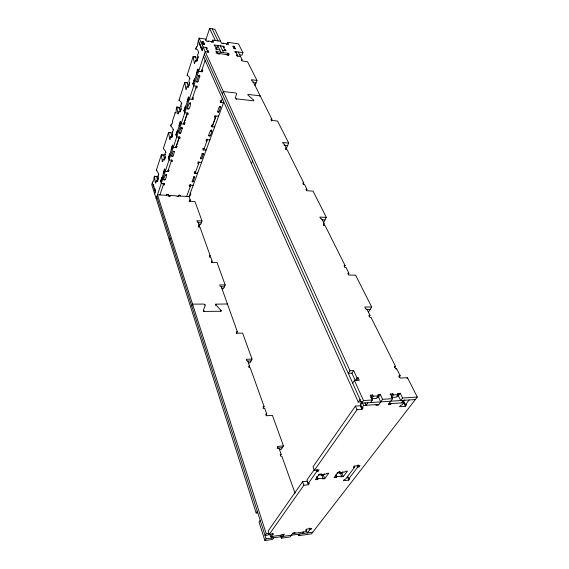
<?xml version="1.0" encoding="UTF-8"?>
<svg xmlns="http://www.w3.org/2000/svg" width="569" height="569" viewBox="0 0 569 569"><rect width="100%" height="100%" fill="white"/><g stroke="black" fill="none" stroke-linecap="round" stroke-linejoin="round"><path stroke-width="0.85" d="M174.47 151.646C172.905 149.37 172.051 155.508 171.639 156.191C173.232 158.445 174.036 152.321 174.47 151.646L173.196 151.539M179.406 132.982C181.013 135.365 181.888 128.914 182.329 128.231C180.736 125.827 179.832 132.3 179.406 132.982L180.693 133.103M199.783 76.31A0.718 0.583 -24.5 0 0 198.567 75.926L196.611 81.751A0.718 0.583 -24 0 0 197.976 81.687L199.783 76.31L199.306 75.2L199.783 76.31L198.432 76.139L198.197 75.585M192.13 181.497L192.557 182.023L193.332 181.575L194.712 176.746L193.716 177.151L192.123 181.497L193.325 181.575L193.204 181.241M227.216 304.436L227.429 303.967L215.879 304.166L215.786 304.863L221.049 310.418L220.658 311.257L204.733 311.414C200.921 310.802 207.728 304.7 203.922 304.081L192.55 304.131L191.753 306.044M217.564 111.816C219.101 114.284 220.175 107.584 220.665 106.944C219.136 104.454 218.034 111.168 217.557 111.816L218.823 111.944L218.681 111.616M257.729 512.818L256.15 513.018L151.703 184.505L153.068 181.02A1.7 0.541 -87 0 0 153.701 180.551A1.7 0.541 -87 0 0 153.85 178.602L154.37 176.262L155.408 182.955L156.304 180.736A3.009 0.974 -86.9 0 0 157.691 180.43A3.009 0.974 -86.9 0 0 157.791 176.184C160.529 174.334 156.155 170.7 156.795 170.387M164.512 159.967L163.78 155.017L161.312 154.825L162.407 161.575L163.339 159.235A3.087 1.01 -86.4 0 0 164.79 158.822A3.087 1.01 -86.4 0 0 164.896 154.476L165.629 151.297L163.353 148.516L168.573 132.406L171.084 132.634L171.61 136.027M168.573 132.406L169.718 139.213L170.7 136.759A3.165 1.06 -85.8 0 0 172.222 136.219A3.165 1.06 -85.8 0 0 172.329 131.78C175.935 128.445 168.474 126.659 171.554 123.992A1.814 0.605 -85.5 0 0 172.258 123.366A1.814 0.605 -85.5 0 0 172.428 121.275L175.288 112.463A1.842 0.612 -85.2 0 0 176.013 111.801A1.842 0.612 -85.2 0 0 176.184 109.682L176.781 107.057L179.342 107.328L179.904 110.756M176.781 107.057L177.99 113.928L179.022 111.332A3.265 1.102 -85.1 0 0 180.622 110.649A3.265 1.102 -85.1 0 0 180.736 106.097L181.539 102.64L179.022 100.13L184.769 82.391L187.379 82.704L187.969 86.161M184.783 82.434L186.042 89.312L187.123 86.573A3.357 1.152 -84.4 0 0 188.808 85.748A3.357 1.152 -84.4 0 0 188.922 81.083L189.769 77.491L187.137 75.165L193.147 56.516L195.807 56.879L196.433 60.364M193.147 56.516L194.427 63.465L195.622 60.599A3.464 1.202 -83.7 0 0 197.4 59.61A3.464 1.202 -83.7 0 0 197.514 54.837C199.811 52.64 197.55 48.849 196.141 49.069M156.354 170.302L161.312 154.825M195.651 48.962L196.589 46.715A1.992 0.683 -83.4 0 0 197.415 45.854A1.992 0.683 -83.4 0 0 197.614 43.571L199.1 38.13L205.537 39.069L206.519 41.188L208.311 41.445L208.062 40.918L213.667 42.22L212.671 40.107L220.637 41.274M153.758 184.584L153.153 185.195L153.552 185.224M200.06 45.107L199.129 43.977L199.399 43.137L199.847 43.201M156.681 176.76L156.795 176.418L154.37 176.262M178.965 108.501L179.342 107.328M199.605 45.043L199.883 44.204M201.547 48.422L200.615 47.284L200.885 46.438M157.769 181.326A3.009 0.974 -86.9 0 1 157.521 180.814L158.516 177.784M164.704 159.619A3.087 1.017 -86.4 0 1 164.583 159.334L165.359 156.959M172.087 137.157A3.165 1.06 -85.8 0 1 171.959 136.873L172.777 134.384M180.444 111.744A3.258 1.11 -85.1 0 1 180.309 111.467L181.227 108.679M188.581 87.007A3.357 1.159 -84.4 0 1 188.439 86.73L189.762 82.711M197.116 61.054A3.464 1.209 -83.7 0 1 196.966 60.776L198.353 56.559M154.86 188.695L154.256 188.652L154.462 188.019L154.619 189.783L155.017 189.804M201.099 48.358L201.376 47.519L201.824 47.583M203.183 42.632L203.282 41.864L202.023 41.679L203.126 44.176L204.371 44.553L203.418 42.063L202.066 41.871M202.87 44.738L203.076 44.098L202.031 41.8M155.565 190.202L154.946 190.821L155.351 190.843M202.486 50.499L201.54 49.354L201.817 48.507L202.272 48.571M154.676 193.865L155.522 191.312L155.159 190.181M202.031 50.435L203.147 47.056L206.782 47.568L207.28 48.657L206.376 48.529M205.708 40.264L209.612 28.45L214.833 29.247L221.64 43.372L223.404 43.628L223.148 43.102L228.667 44.389L227.636 42.291L238.475 43.87L242.927 52.668L242.017 55.136L239.577 54.795M162.947 183.652L163.331 184.797L164.149 184.847L164.59 183.538L161.29 183.332L160.536 181.042L160.97 179.726L161.162 180.302M161.937 179.228L161.34 178.63L161.774 177.308L162.186 177.336M163.438 173.445L163.687 171.539L164.107 171.568M164.669 171.02L164.057 170.423L164.505 169.078L164.925 169.107M171.134 161.575L171.966 161.639L172.428 160.266L169.064 160.01L168.275 157.734L168.73 156.354L169.149 156.39M169.733 155.799L169.114 155.202L169.569 153.815L169.768 154.384M171.319 149.732L171.582 147.762L172.002 147.798M172.599 147.193L171.973 146.589L172.435 145.18L172.862 145.216M172.435 145.18L173.261 147.449L176.653 147.727L177.13 146.318L176.283 146.247L178.837 138.637L179.69 138.715L180.174 137.278L176.746 136.973L175.913 134.711L176.39 133.267L176.603 133.829M177.428 132.662L176.795 132.058L177.272 130.607L177.706 130.642M180.43 123.637L179.79 123.032L180.281 121.553L180.707 121.595M180.281 121.553L181.134 123.807L184.598 124.142L185.096 122.662L184.228 122.577L186.917 114.604L187.784 114.696L188.296 113.188L184.797 112.826L183.922 110.578L184.42 109.063L185.081 109.668M185.501 108.402L184.84 107.797L185.345 106.275L185.786 106.325M187.265 101.723L187.557 99.625L187.998 99.667M188.652 98.942L187.983 98.33L188.495 96.78L189.406 99.02L192.934 99.411L193.46 97.854L192.578 97.754M195.921 87.804L196.81 87.91L197.351 86.317L193.78 85.898L192.848 83.671L193.375 82.078L193.609 82.633M194.498 81.353L193.823 80.748L194.349 79.141L194.797 79.198M197.13 72.192L196.675 72.135L196.376 74.311M197.813 71.381L197.13 70.776L197.671 69.141L198.119 69.198M160.728 181.618L164.704 169.647M168.474 158.303L172.649 145.742M176.12 135.273L180.494 122.115M184.143 111.14L188.73 97.342M193.083 84.226L197.912 69.695M156.191 198.624L205.21 51.601L208.866 52.113L208.368 51.018L207.45 50.89M206.312 48.977L206.782 47.568M165.266 175.245C161.383 182.009 166.141 181.547 166.511 175.33C166.361 173.943 163.957 175.871 166.504 175.33L166.12 174.185M189.264 103.551C184.932 111.211 189.989 110.998 190.587 103.693C190.537 102.1 187.82 104.17 190.579 103.693L190.124 102.569M159.896 194.982L163.765 183.481M171.589 160.202L167.777 171.532L167.585 170.963M187.414 113.096L183.73 124.063L183.517 123.494M192.052 99.312L196.454 86.218M205.167 60.278L201.334 71.694L201.092 71.139M207.941 52.284L208.368 51.018M211.824 42.611L212.671 40.107M164.505 169.078L165.287 171.361L168.616 171.589L169.071 170.245L168.239 170.188M197.671 69.141L198.631 71.353L202.237 71.808L202.784 70.172L201.888 70.058M216.042 50.129L217.692 45.442L220.936 52.256M266.228 533.743L269.45 533.295L268.234 535.016L265.026 535.465L266.228 533.743L157.471 194.79L166.824 195.316L167.044 194.676L168.659 194.769L168.147 196.248M216.149 53.344L216.725 51.672L217.5 53.308L228.567 54.844M169.612 196.767L170.053 195.494L176.746 195.871L176.938 196.44L178.538 196.525L178.147 195.387L178.943 195.437M226.768 44.766L227.636 42.291M178.04 196.796L178.566 195.323L180.16 195.416L179.939 196.049L189.05 196.554L190.338 200.146L189.868 201.405M235.346 52.469L235.644 51.637L237.878 56.132M169.349 240.018L170.046 238.105M222.372 94.098L223.311 91.509L235.353 92.925A1.046 0.526 21.7 0 1 236.619 93.743L235.239 98.053A1.053 0.533 21.8 0 0 236.519 98.878L253.162 100.77A1.038 0.519 22.4 0 0 253.731 100.158L247.928 95.066A1.031 0.519 22.2 0 1 248.312 94.454L260.197 95.834L259.941 96.467M189.712 184.761L190.323 186.454L189.527 186.404L189.996 185.117L193.183 185.316M214.769 115.848L215.48 117.513L212.635 125.336L211.796 125.258L211.263 126.709L214.613 127.036L223.51 102.797L223.261 102.242M186.66 196.476L190.786 185.167L190.579 184.605M216.021 116.033L212.088 126.795L211.391 125.123M222.415 98.501L220.95 102.512L220.217 100.855M210.096 135.778C214.428 128.53 209.563 128.907 208.851 135.664C208.937 137.143 211.462 135.159 208.851 135.664L208.624 135.109M189.029 196.604L214.613 127.036L214.129 125.92M190.174 195.857L190.864 193.993L190.259 192.322M189.079 201.362L189.541 200.103L190.338 200.146M236.355 99.312L236.519 98.878M198.19 227.01L198.681 225.751L199.491 225.779L199.001 227.038M189.541 200.103L189.946 201.248L194.961 201.511L202.002 220.957L200.53 224.712L198.837 224.641M255.04 85.421L256.989 80.435L247.494 61.687L241.91 60.926L241.363 59.83L242.245 59.951L238.276 52.014M209.698 257.053L210.217 255.794L199.925 226.995L199.114 226.96L198.681 225.751M251.42 163.602L252.522 160.977M211.625 262.473L212.159 261.214L210.679 257.088L209.847 257.074L209.385 255.78L210.217 255.794M271.093 121.14L271.897 119.234L252.771 80.99L251.861 80.876L251.285 79.717L256.989 80.435M205.046 304.764L204.947 305.24M203.425 310.88L203.602 310.717M203.688 310.88L204.136 311.264M203.752 311.634L203.965 311.158M215.587 304.792L215.879 304.166M215.722 304.707L215.644 305.176M212.159 261.214L211.319 261.199L211.782 262.508L217.088 262.615L225.182 284.962L223.503 288.711L221.967 288.703M286.427 148.16L288.703 143.068L277.544 121.041L271.598 120.422L270.958 119.134L271.897 119.234M285.88 149.604L286.449 148.324L284.272 143.971L283.312 143.886L282.629 142.52L288.703 143.068M220.907 310.731L221.113 310.567M220.85 311.357L221.142 310.731M303.142 184.228L303.768 182.941L287.146 149.711L286.179 149.626L285.482 148.239L286.449 148.324M236.427 333.555L237.337 331.691L221.128 286.314L220.267 286.314L219.776 284.927L225.182 284.962M306.293 190.544L306.926 189.257L304.522 184.448L303.519 184.377L302.765 182.869L303.768 182.941M237.337 331.691L236.448 331.706L236.989 333.228L242.614 333.107L252.024 359.075L250.09 362.766L248.454 362.83M323.633 222.536L326.329 217.386L313.035 191.12L306.684 190.722L305.923 189.193L306.926 189.257M248.945 367.218L249.592 365.981L247.764 360.86L246.854 360.895L246.277 359.288L252.024 359.075M323.605 225.267L324.287 223.973L321.684 218.759L320.653 218.709L319.835 217.081L326.329 217.386M263.042 408.371L264.087 406.543L250.175 367.61L249.258 367.652L248.681 366.023L249.592 365.981M344.359 266.882L345.106 265.588L325.119 225.63L324.081 225.587L323.256 223.923L324.287 223.973M266.015 415.128L266.719 413.919L264.713 408.307L263.774 408.364L263.141 406.607L264.087 406.543M348.164 274.514L348.925 273.22L346.016 267.409L344.942 267.387L344.039 265.567L345.106 265.588M266.719 413.919L265.773 413.983L266.413 415.768L272.402 415.342L283.462 445.89L281.2 449.453L279.457 449.61M368.442 312.111L371.699 306.99L355.575 275.14L348.769 275.055L347.844 273.205L348.925 273.22M280.389 455.477L281.15 454.29L278.988 448.244L278.021 448.336L277.338 446.437L283.462 445.89M369.181 316.656L370.006 315.368L366.827 309.017L365.725 309.024L364.729 307.04L371.699 306.99M256.15 513.018L257.302 511.275M353.648 370.583L349.992 370.753L348.271 373.364L351.912 373.186L353.648 370.583L357.019 377.958L355.262 380.554L351.912 373.186M260.189 520.322L259.023 522.058L264.898 540.55L272.551 539.448L273.774 537.748M352.659 383.101L354.416 380.505L359.316 380.248L358.235 377.894L357.019 377.958M358.235 377.894L356.478 380.49L355.262 380.554M269.251 534.376L303.867 485.236L308.434 484.717L307.132 481.218L302.573 481.73L268.155 530.991L269.251 534.376L273.561 533.772L272.743 534.924L271.669 535.073L270.538 536.667L269.72 534.135M361.137 404.63L360.341 405.754L355.426 406.088L313.014 466.786L314.365 470.328L319.01 469.838L318.007 471.246L316.848 471.374L308.256 483.494L306.947 479.987L314.486 469.269M203.517 56.68L358.25 402.048L360.042 399.481M361.543 402.39L360.305 404.146L361.941 407.795L363.171 407.71L361.976 409.396L357.048 409.744L314.365 470.328M264.898 540.55L266.107 538.843L312.794 532.164M204.363 54.147L361.699 403.144L363.513 400.569L372.396 399.986L370.149 395.128L372.603 394.978L373.164 396.18L371.329 398.755L376.614 398.414L378.456 395.853L377.887 394.644L380.32 394.495L382.596 399.317L378.271 405.249L375.846 405.42L376.458 404.573M361.941 407.795L363.605 405.455L378.883 404.41M308.434 484.717L309.394 483.366L308.256 483.494M370.775 397.546L372.603 394.978M272.679 536.361L271.463 538.075L270.979 536.581M367.887 402.731L366.066 405.284L364.964 402.859M394.601 367.617L395.505 366.351L371.016 317.388L369.907 317.402L368.897 315.375L370.006 315.368M370.554 402.553L372.396 399.986M396.173 369.224L396.629 368.591L400.213 375.753L399.182 377.162M323 478.223L322.502 478.906L324.757 478.657L328.761 473.159L326.492 473.408L325.994 474.098L321.058 474.638L321.556 473.941L319.273 474.19L315.318 479.71L317.594 479.454L318.085 478.771L323 478.223L321.649 474.738L318.384 475.094M321.649 474.738L321.158 475.428L323.405 475.179L324.401 473.806M376.856 397.155L378.47 397.055L380.32 394.495M281.733 535.073L282.146 534.504L284.265 534.206L281.363 538.182L280.624 535.962M398.741 376.23L400.213 375.753M390.05 394.296L392.752 393.72L393.328 394.914L391.764 397.027M391.188 395.839L392.752 393.72M407.041 378.342L407.504 377.709L417.297 397.048L311.492 533.843L298.711 535.685L298.206 534.22M390.362 393.869L392.667 398.656L388.293 404.559L390.675 404.395L391.301 403.556M397.589 393.819L400.277 393.25L402.617 398.008L400.704 400.533L398.385 395.782L400.277 393.25M294.692 533.231L295.112 532.662L293.028 532.961L290.083 536.923L281.363 538.182M339.309 471.21L339.871 472.59L340.383 471.9L338.142 472.142L334.088 477.619L336.307 477.37L336.812 476.694L341.613 476.161L340.226 472.718L337.033 473.067M340.226 472.718L339.721 473.394L341.919 473.159L342.943 471.793M397.909 393.399L398.485 394.587L396.6 397.119L391.451 397.454M341.613 476.161L341.108 476.836L343.313 476.587L347.424 471.139L345.205 471.381L344.693 472.064L339.871 472.59M298.711 535.685L299.991 533.992M302.224 533.672L303.505 531.979M401.365 402.866L403.265 400.363M404.779 399.843L403.741 401.216L405.477 404.751L406.643 404.673L405.384 406.316L399.552 406.728L400.804 405.078L401.97 405L403.72 402.71L388.911 403.72M353.946 465.983L354.523 467.355L345.447 479.276L344.359 479.404L343.342 480.734L348.783 480.115L349.8 478.785L348.719 478.906L347.602 476.182M292.601 533.53L305.567 531.688L306.762 530.116L305.731 530.265L306.599 529.12L311.748 528.395L310.873 529.533L309.849 529.682L307.352 532.94L306.186 529.661M348.719 478.906L357.823 467.007L358.925 466.886L359.985 465.506L354.466 466.089L353.413 467.476L354.523 467.355M405.477 404.751L409.139 399.971M270.538 536.667L283.846 534.775M281.15 454.29L280.176 454.382L280.858 456.302L281.833 456.21L295.083 493.28M277.089 448.152L282.331 447.675M358.25 402.048L361.955 401.806M361.699 403.144L415.363 399.552M382.596 399.317L392.667 398.656M402.617 398.008L417.297 397.048M373.164 396.18L378.456 395.853M393.328 394.914L398.485 394.587M396.806 395.882L398.385 395.782M407.504 377.709L400.192 378.093L399.054 375.81M396.629 368.591L395.476 368.641L394.36 366.4L395.505 366.351M247.778 361.052L251.05 360.924M366.592 309.586L370.063 309.557M221.256 286.826L224.342 286.84M197.87 222.692L201.262 222.835M202.002 220.957L196.895 220.736L197.322 221.938L198.133 221.967L199.491 225.779M321.734 219.819L324.977 219.968M167.442 194.79L168.246 194.833L168.63 195.978L170.245 196.063L170.053 195.494M154.825 189.143L155.23 189.171M154.114 186.355L153.509 186.312L153.36 184.555M156.304 180.736L157.521 180.814M160.536 181.042L160.949 181.07M155.273 182.756L156.084 182.805M152.72 182.621L152.321 182.599L155.309 191.952M162.585 177.919L161.774 177.308M161.34 178.63L161.752 178.659M165.017 179.754L163.659 179.327M158.438 174.214L158.843 174.242M194.918 177.229L193.716 177.151L193.503 176.582M157.791 176.184L158.402 176.219M154.818 176.475L156.838 176.61L157.485 181.326M164.299 172.137L163.687 171.539M163.246 172.876L163.659 172.905M195.565 172.094L194.754 172.037L194.271 173.367L197.493 173.588L197.066 172.464M164.057 170.423L164.477 170.451M156.326 170.231L156.731 170.259M163.339 159.235L164.583 159.334M162.265 161.376L163.09 161.44M169.349 156.952L168.73 156.354M168.275 157.734L168.694 157.769M164.896 154.476L165.522 154.526M169.114 155.202L169.534 155.237M161.774 155.038L163.829 155.202M172.905 156.29L171.518 155.849M165.565 152.428L165.984 152.456M172.208 148.367L171.582 147.762M163.353 148.516L163.772 148.552M171.113 149.163L171.539 149.199M204.15 148.573L203.325 148.502L202.82 149.896L206.106 150.166L205.871 149.604M171.973 146.589L172.393 146.624M169.576 139.028L170.416 139.099M170.7 136.759L171.959 136.873M169.036 132.634L171.134 132.819M175.913 134.711L176.34 134.746M284.095 145.315L287.558 145.621M178.125 131.226L177.272 130.607M176.795 132.058L177.222 132.093M172.329 131.78L172.962 131.837M173.033 129.632L173.453 129.668M180.024 124.867L179.377 124.262L178.894 125.735L179.747 126.361M171.198 124.298L171.618 124.341M170.707 125.813L171.127 125.849M179.79 123.032L180.217 123.075M174.925 112.79L176.34 112.932M177.841 113.743L178.268 113.793M215.48 117.513L214.641 117.427L215.182 115.948L218.553 116.289L218.304 115.735M183.922 110.578L184.356 110.628M179.022 111.332L180.309 111.467M184.84 107.797L185.281 107.847M177.258 107.292L179.391 107.52M181.475 103.835L181.909 103.878M180.736 106.097L181.383 106.161M187.045 101.168L187.486 101.211M219.385 106.808L220.658 106.944L220.416 106.389M187.983 98.33L188.424 98.38M223.51 102.797L220.103 102.42L220.658 100.891L221.512 100.99M188.218 100.229L187.557 99.625M179.022 100.13L179.455 100.172M179.093 100.251L179.527 100.3M185.885 89.141L186.319 89.191M187.123 86.573L188.439 86.73M196.632 81.523L197.976 81.687M185.259 82.633L187.436 82.889M192.848 83.671L193.296 83.728M189.697 78.714L190.138 78.764M193.823 80.748L194.264 80.798M252.757 82.526L256.007 82.932M187.137 75.165L187.557 75.179M187.194 75.243L187.635 75.3M197.365 72.74L196.675 72.135M197.13 70.776L197.578 70.833M194.321 63.33L194.769 63.387M195.622 60.599L196.966 60.776M193.645 56.765L195.864 57.064M198.325 52.341L198.78 52.405M201.54 49.354L201.995 49.418M195.615 48.891L196.063 48.955M237.337 55.051L236.455 54.93L236.996 56.011L240.516 56.502M228.304 54.297L229.193 54.425L228.667 53.337L215.829 51.544L217.756 53.856L219.563 54.105L219.3 53.557M224.648 49.588L225.537 49.716L226.057 50.79L222.5 50.285M242.927 52.668L234.762 51.516L235.296 52.59L236.178 52.711M200.615 47.284L201.063 47.348M219.819 49.908L216.227 49.403L215.722 48.329L216.618 48.45L215.523 46.125L214.627 45.997L214.122 44.93L223.902 46.331L224.414 47.398L223.532 47.27M196.184 47.142L196.632 47.206M203.076 44.098L204.435 44.297L203.389 41.999M235.41 48.714L234.101 48.529L232.956 46.139L234.236 46.381L235.282 49.005L234.144 48.6L233.006 46.324L234.307 46.509M199.129 43.977L199.577 44.041M215.701 47.782L217.337 48.016M203.225 153.459L202.215 153.872L200.544 158.438L200.971 158.993L201.775 158.531L203.439 153.971L203.225 153.459L203.439 153.971L202.208 153.872L201.988 153.31M402.674 400.576L405.384 406.316M227.778 53.216L228.83 55.385L227.045 55.143L226.782 54.596M223.02 46.203L225.168 50.662M212.23 28.848L217.991 40.89M220.359 45.819L223.617 52.633M389.993 402.959L390.675 404.395M209.612 28.45L215.345 40.499M378.47 397.055L380.732 401.87M205.878 47.44L207.955 51.985M199.1 38.13L349.992 370.753M354.416 380.505L363.513 400.569M362.282 402.532L363.605 405.455M198.282 40.655L202.308 49.595M360.341 405.754L361.976 409.396M355.426 406.088L357.048 409.744M201.511 70.151L202.237 71.808M358.057 464.83L358.925 466.886M194.349 79.141L194.584 79.696M357.247 465.634L357.823 467.007M196.113 86.239L196.81 87.91M211.327 129.753L211.86 131.005L210.594 130.891L210.366 130.329M209.641 139.355L209.869 139.91L206.568 139.618L206.049 141.034L206.881 141.105L206.198 139.426M347.389 476.715L348.783 480.115M192.251 97.733L192.934 99.411M207.159 139.135L207.386 139.69L203.638 149.96L202.969 148.281M341.919 473.159L343.313 476.587M335.987 474.617L336.812 476.694M335.482 475.3L336.307 477.37M188.638 108.231L188.865 108.793L187.414 108.323M185.345 106.275L185.572 106.837M187.123 113.011L187.784 114.696M201.632 158.196L201.767 158.531L200.544 158.438L200.324 157.876M323.405 475.179L324.757 478.657M201.362 161.902L201.575 162.464L198.332 162.222L197.841 163.573L198.652 163.63L198.005 161.945M183.943 122.456L184.598 124.142M198.922 161.717L199.136 162.279L195.075 173.417L194.442 171.731M317.459 469.838L318.007 471.246M316.307 469.958L316.848 471.374M317.282 476.673L318.085 478.771M316.528 476.658L317.594 479.454M181.902 127.107L182.329 128.231L181.034 128.11L180.821 127.548M179.107 136.631L179.32 137.2L175.8 147.663L175.593 147.094M179.057 137.015L179.69 138.715M302.573 481.73L303.867 485.236M176.034 146.027L176.653 147.727M189.114 185.281L189.527 186.404M309.259 528.039L309.849 529.682M171.369 159.932L171.966 161.639M179.541 194.911L179.939 196.049M168.225 170.451L168.616 171.589M163.772 183.702L164.149 184.847M166.447 194.171L166.824 195.316M272.188 533.238L272.743 534.924M156.831 196.71L266.107 538.843"/></g></svg>
